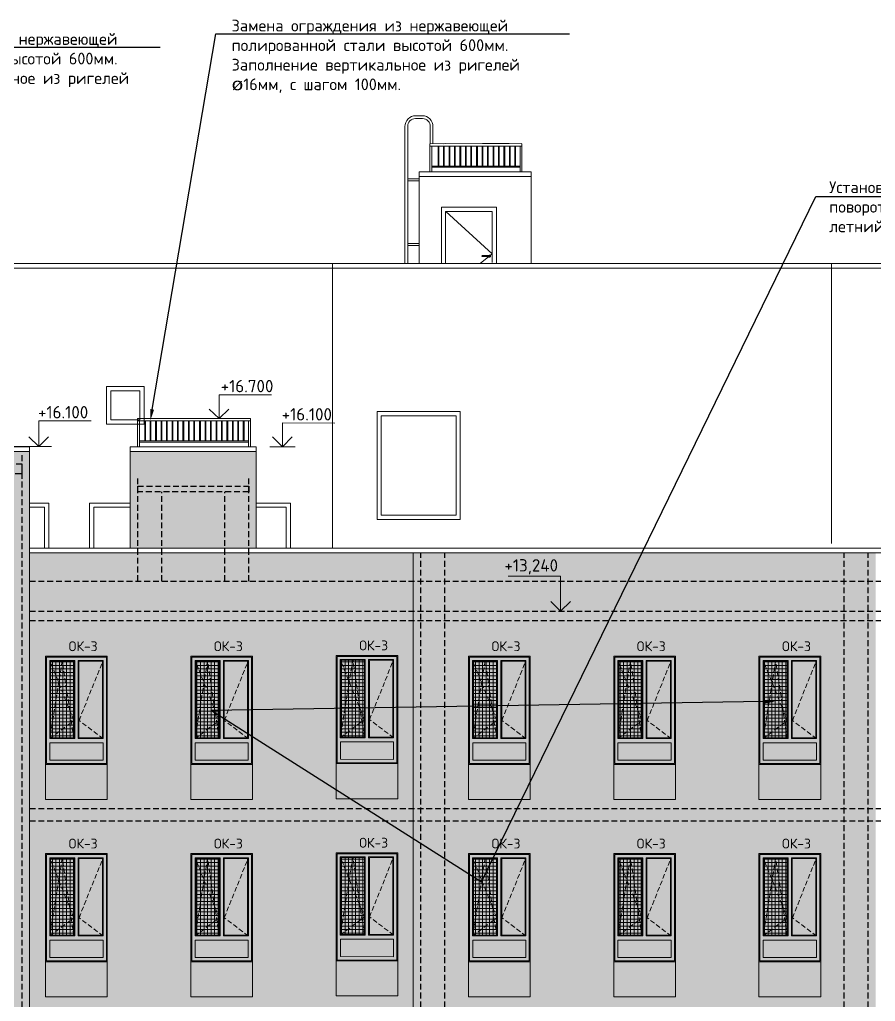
# Model space of a CAD drawing. Header units: millimetres. Extents: x -136099598 to 9192475, y 0 to 779331.
# Drawn here: x -195547 to -177345, y 292848 to 313744 of the extents above; entities that cross this region are included whole.
import ezdxf
from ezdxf import colors
from ezdxf.entities.mleader import LeaderData, LeaderLine
from ezdxf.math import Vec2, Vec3

# ---------------------------------------------------------------- set-up
doc = ezdxf.new("R2010")
doc.units = ezdxf.units.MM
doc.header["$MEASUREMENT"] = 0
doc.linetypes.add('01_base$0$DASHED2', pattern=[0.375, 0.25, -0.125])
doc.linetypes.add('ADSK_Штриховая_ш2 п1', pattern=[3, 2, -1])
doc.layers.get('0').update_dxf_attribs({"color": 250, "lineweight": 9})
doc.layers.get('Defpoints').update_dxf_attribs({"color": 8})
for name, color, linetype, lineweight, true_color in [('!_Окно_00_Штрих_Стекло', 7, 'Continuous', 0, 0x737373), ('RAL 000 80 00', 7, 'Continuous', 0, 0xb9b8b6), ('RAL 100 6030', 7, 'Continuous', 0, 0x989057), ('RAL 7016', 7, 'Continuous', 0, 0x383e42), ('RAL 90 10', 7, 'Continuous', 0, 0xf1ece1)]:
    doc.layers.add(name, color=color, linetype=linetype, lineweight=lineweight, true_color=true_color)
for name, color, linetype in [('PDF _0', 7, 'Continuous'), ('PDF _PDF _0', 7, 'Continuous'), ('PDF _Текст', 7, 'Continuous')]:
    doc.layers.add(name, color=color, linetype=linetype)
for name, color, linetype, lineweight in [('АР-Выноски', 5, 'Continuous', 5), ('Ограждение', 250, 'Continuous', 9), ('Подвал', 250, 'ADSK_Штриховая_ш2 п1', 30), ('СТЕНЫ кирпич ЛИДЕР', 250, 'Continuous', 15), ('Фасад_тонкие', 7, 'Continuous', 5), ('фасады', 7, 'Continuous', 9)]:
    doc.layers.add(name, color=color, linetype=linetype, lineweight=lineweight)
doc.styles.add('ICOCPEUR', font='isocpeur.ttf')
doc.styles.add('PDF ISOCPEUR', font='isocpeur.ttf')

# ---------------------------------------------------------------- blocks, each defined once
blk = doc.blocks.new('A$Cb9b29b39')
at = {"layer": '!_Окно_00_Штрих_Стекло'}
h = blk.add_hatch(color=256, dxfattribs=at)
h.dxf.hatch_style = 1
h.set_gradient(color1=(70, 92, 124), color2=(219, 225, 235), name='CURVED')
h.paths.add_polyline_path([(105, 2196), (601, 2196), (601, 564), (105, 564)])
h.paths.add_polyline_path([(1208, 2196), (707, 2195), (707, 563), (1208, 564)])
h.paths.add_polyline_path([(90, 460), (1222, 458), (1221, 89), (90, 91)])
at = {"layer": 'PDF _PDF _0', "lineweight": 0, "true_color": 0x636466}
h = blk.add_hatch(dxfattribs=at)
h.set_pattern_fill('ANSI37', color=251, scale=600, angle=135)
h.paths.add_polyline_path([(601, 564), (601, 2197), (105, 2196), (105, 563)])
at = {"layer": 'RAL 7016'}
h = blk.add_hatch(color=256, dxfattribs=at)
h.dxf.hatch_style = 1
h.paths.add_polyline_path([(1312, 2301), (0, 2301), (0, 0), (1312, 0)])
h.paths.add_polyline_path([(707, 2196), (1207, 2196), (1208, 564), (707, 563)], flags=16)
h.paths.add_polyline_path([(601, 2196), (601, 564), (105, 564), (105, 2196)], flags=16)
h.paths.add_polyline_path([(1222, 458), (1222, 89), (90, 91), (90, 460)], flags=16)
at = {"layer": 'PDF _0', "linetype": 'ADSK_Штриховая_ш2 п1', "lineweight": 0, "ltscale": 50}
for points in [[(601, 548), (355, 2213), (89, 548), (601, 935), (89, 2213)], [(711, 548), (969, 548), (1223, 548), (711, 935), (1223, 2213)]]:
    blk.add_lwpolyline(points, dxfattribs=at)
at = {"layer": 'PDF _PDF _0', "lineweight": 0}
for points in [[(0, 0), (1312, 0), (1312, 2301), (0, 2301)], [(20, 18), (1292, 18), (1292, 2281), (20, 2281)], [(89, 548), (621, 548), (621, 2213), (89, 2213)], [(105, 563), (601, 564), (601, 2197), (105, 2196)], [(1223, 548), (691, 548), (691, 2213), (1223, 2213)], [(707, 563), (1208, 564), (1208, 2197), (707, 2196)], [(1222, 88), (90, 92), (90, 459), (1222, 459)]]:
    blk.add_lwpolyline(points, close=True, dxfattribs=at)
at = {"layer": 'PDF _Текст', "lineweight": 0, "insert": (490, 2409), "char_height": 210, "attachment_point": 7, "style": 'PDF ISOCPEUR'}
blk.add_mtext('ОК-3', dxfattribs=at)
blk = doc.blocks.new('A$C3735e77a')
at = {"layer": 'RAL 100 6030'}
h = blk.add_hatch(color=256, dxfattribs=at)
h.dxf.hatch_style = 1
h.paths.add_polyline_path([(1312, 0), (0, 0), (0, -748), (1312, -748)])
at = {"layer": 'СТЕНЫ кирпич ЛИДЕР', "ltscale": 100}
blk.add_lwpolyline([(0, 0), (1312, 0), (1312, -748), (0, -748)], close=True, dxfattribs=at)
blk = doc.blocks.new('A$C29c5431c')
at = {"ltscale": 150}
blk.add_line((2182, 550), (2182, 601), dxfattribs=at)
at = {"layer": 'Ограждение'}
for points in [[(2182, 601), (-217, 601)], [(-217, 550), (-217, 600)], [(2182, 550), (-217, 550)], [(-179, 0), (-179, 550), (-217, 550), (-217, 0), (-179, 0)], [(-66, 125), (-66, 550)], [(-50, 550), (-50, 125), (-50, 125)], [(50, 125), (50, 550)], [(66, 550), (66, 125), (66, 125)], [(166, 125), (166, 550)], [(182, 550), (182, 125), (182, 125)], [(282, 125), (282, 550)], [(298, 550), (298, 125), (298, 125)], [(398, 125), (398, 550)], [(414, 550), (414, 125), (414, 125)], [(514, 125), (514, 550)], [(530, 550), (530, 125), (530, 125)], [(630, 125), (630, 550)], [(646, 550), (646, 125), (646, 125)], [(746, 125), (746, 550)], [(762, 550), (762, 125), (762, 125)], [(862, 125), (862, 550)], [(878, 550), (878, 125), (878, 125)], [(978, 125), (978, 550)], [(994, 550), (994, 125), (994, 125)], [(1102, 126), (1102, 551)], [(1118, 551), (1118, 126), (1118, 126)], [(1218, 126), (1218, 551)], [(1234, 551), (1234, 126), (1234, 126)], [(1334, 126), (1334, 551)], [(1350, 551), (1350, 126), (1350, 126)], [(1450, 126), (1450, 551)], [(1466, 551), (1466, 126), (1466, 126)], [(1566, 126), (1566, 551)], [(1582, 551), (1582, 126), (1582, 126)], [(1682, 126), (1682, 551)], [(1698, 551), (1698, 126), (1698, 126)], [(1798, 126), (1798, 551)], [(1814, 551), (1814, 126), (1814, 126)], [(1914, 126), (1914, 551)], [(1930, 551), (1930, 126), (1930, 126)], [(2030, 126), (2030, 551)], [(2046, 551), (2046, 126), (2046, 126)], [(2182, 0), (2182, 550), (2144, 550), (2144, 0), (2182, 0)], [(2144, 100), (-179, 100), (-179, 125), (2144, 125)]]:
    blk.add_lwpolyline(points, dxfattribs=at)

msp = doc.modelspace()

# ---------------------------------------------------------------- hatches: boundary and pattern name
at = {"layer": 'RAL 000 80 00'}
h = msp.add_hatch(color=256, dxfattribs=at)
h.dxf.hatch_style = 1
h.paths.add_polyline_path([(-195334.5, 304552.5), (-203674.5, 304552.5), (-203674.5, 293251.2), (-205884.5, 293251.2), (-205884.5, 288553.6), (-195334.5, 288553.6)])
h = msp.add_hatch(color=256, dxfattribs=at)
h.dxf.hatch_style = 1
h.paths.add_polyline_path([(-190514.3, 304552.6), (-193194.7, 304552.7), (-193194.5, 302491.9), (-190514.5, 302492)])
at = {"layer": 'RAL 90 10', "ltscale": 100, "transparency": 33554687}
h = msp.add_hatch(color=256, dxfattribs=at)
h.dxf.hatch_style = 1
h.paths.add_polyline_path([(-177334.5, 302391.8), (-195334.5, 302391.8), (-195334.2, 288553.5), (-177334.5, 288553.6)])

# ---------------------------------------------------------------- linework, layer by layer
at = {"color": 9, "lineweight": 13, "ltscale": 150}
for p, q in [((-186818.5, 311053.8), (-186818.5, 311104.3)), ((-185700, 311104.4), (-185136.5, 311104.4)), ((-187290.2, 310354.7, 0), (-187049, 310354.7, 0)), ((-187290.2, 310314.7, 0), (-187049, 310314.7, 0)), ((-187290.3, 308977.1, 0), (-187049, 308977.1, 0)), ((-187290.3, 308937.1, 0), (-187049, 308937.1, 0)), ((-185551.8, 308720.8, 0), (-185701.8, 308720.8, 0)), ((-185551.8, 308700.8, 0), (-185701.8, 308700.8, 0)), ((-188890.8, 302491.9, -0.7), (-188890.8, 308553.5)), ((-178274.6, 302591.9), (-178274.6, 308553.5))]:
    msp.add_line(p, q, dxfattribs=at)
msp.add_circle((-185551.8, 308712.9, 0), 19, dxfattribs=at)
for centre, radius, start, end in [((-185701.8, 308710.8, 0), 10, 90, 270), ((-185551.8, 308710.8, 0), 24, 204.62431, 155.37569), ((-185551.8, 308710.8, 0), 10, 270, 90)]:
    msp.add_arc(centre, radius, start, end, dxfattribs=at)
at = {"layer": 'Defpoints', "color": 2, "linetype": '01_base$0$DASHED2', "ltscale": 500}
for p, q in [((-195494.5, 286348, -0.5), (-195494.5, 304485.6)), ((-193034.5, 301792), (-193034.5, 304013.6, -1)), ((-190674.4, 301792), (-190674.4, 304013.6, -1)), ((-192524.5, 301792, 0), (-192524.5, 303691.7, 0)), ((-191184.4, 301792, 0), (-191184.4, 303691.7, 0)), ((-187014.5, 286348, -0.9), (-187014.5, 302392, -0.7)), ((-186504.5, 286348, -0.9), (-186504.5, 302392, -0.7)), ((-178004.5, 286348, -1.1), (-178004.5, 302392, -0.9)), ((-177494.5, 286348, -1.3), (-177494.5, 302392, -0.9)), ((-195334.5, 301792), (-166002.9, 301792, -1.8)), ((-195334.5, 301152, -0.9), (-166002.9, 301152, -1.8)), ((-195334.5, 300952, -0.9), (-166002.9, 300952, -1.8)), ((-195334.5, 296952, -0.9), (-166002.9, 296952, -1.8)), ((-195334.5, 296692, -0.9), (-166002.9, 296692, -1.8))]:
    msp.add_line(p, q, dxfattribs=at)
msp.add_lwpolyline([(-195494.5, 304281.9), (-203514.5, 304281.9), (-203514.5, 304084.2), (-195494.5, 304084.2)], close=True, dxfattribs=at)
at = {"layer": 'Defpoints', "color": 2, "linetype": '01_base$0$DASHED2', "ltscale": 500, "elevation": 0}
msp.add_lwpolyline([(-193034.5, 303813.6), (-190674.4, 303813.5), (-190674.4, 303691.6), (-193034.5, 303691.7)], close=True, dxfattribs=at)
at = {"layer": 'СТЕНЫ кирпич ЛИДЕР', "ltscale": 100}
for p, q in [((-195334.5, 287428.9, 0), (-195334.5, 304654.1, -1.8)), ((-195334.5, 302392, -0.9), (-165334.5, 302392, -0.7)), ((-187174.5, 287663.6, -1.2), (-187174.5, 302392, -0.7))]:
    msp.add_line(p, q, dxfattribs=at)
at = {"layer": 'Фасад_тонкие', "lineweight": 0}
for p, q in [((-195409.9, 304655.5, 0), (-194871.4, 304655.5, 0)), ((-190225.5, 304652.6, -1.1), (-189687, 304652.6, -1.1))]:
    msp.add_line(p, q, dxfattribs=at)
for points, elevation in [([(-190189.3, 305755.2), (-191305, 305755.2), (-191305, 305253.4), (-191518.4, 305454.2), (-191305, 305253.4), (-191096.1, 305454.2)], -1.1), ([(-194024.9, 305207.3), (-195140.6, 305207.3), (-195140.6, 304655.5), (-195354, 304864.5), (-195140.6, 304655.5), (-194931.7, 304864.5)], 0), ([(-188840.6, 305152.5), (-189956.3, 305162.5), (-189956.3, 304652.6), (-190169.6, 304861.5), (-189956.3, 304652.6), (-189747.4, 304861.5)], -1.1), ([(-185155.5, 301899.8), (-184039.8, 301899.8), (-184039.8, 301152), (-183826.4, 301360.9), (-184039.8, 301152), (-184248.7, 301360.9)], -1.3)]:
    msp.add_lwpolyline(points, dxfattribs=dict(at, elevation=elevation))
at = {"layer": 'фасады', "color": 9, "lineweight": 13, "ltscale": 150, "elevation": 0}
for points in [[(-187350.2, 308553.5), (-187350.2, 311469.3, -0.428318), (-187122.2, 311697.3), (-186982.2, 311697.3, -0.4282879), (-186754.2, 311469.3), (-186754.2, 311100.3)], [(-187290.2, 308553.5), (-187290.2, 311470.1, -0.4229742), (-187127.5, 311637.3), (-186976.9, 311637.3, -0.4296737), (-186814.2, 311466), (-186814.2, 311100.3)]]:
    msp.add_lwpolyline(points, format="xyb", dxfattribs=at)
at = {"layer": 'фасады', "color": 9, "lineweight": 13, "ltscale": 150}
for points in [[(-186818.5, 311104.3), (-186497.6, 311104.6)], [(-186818.5, 311053.8), (-186497.5, 311053.5)], [(-186818.5, 310503.8), (-186818.5, 311053.8), (-186780.5, 311053.8), (-186780.5, 310503.8), (-186818.5, 310503.8)], [(-186818.5, 310503.6), (-186818.5, 311053.5), (-186780.5, 311053.5), (-186780.5, 310503.6), (-186818.5, 310503.6)], [(-186646.4, 311053.2), (-186646.4, 310628.4), (-186646.4, 310628.4)], [(-186630.4, 310628.4), (-186630.4, 311053.2)], [(-186535.5, 311104.3), (-184864.4, 311104.6)], [(-186535.5, 311053.8), (-184864.4, 311053.5)], [(-186529.3, 311053.8), (-186529.3, 310628.9), (-186529.3, 310628.9)], [(-186513.3, 310628.9), (-186513.3, 311053.8)], [(-186412.9, 311053.8), (-186412.9, 310628.9), (-186412.9, 310628.9)], [(-186396.9, 310628.9), (-186396.9, 311053.8)], [(-186296.9, 311053.8), (-186296.9, 310628.9), (-186296.9, 310628.9)], [(-186280.9, 310628.9), (-186280.9, 311053.8)], [(-186180.9, 311053.8), (-186180.9, 310628.9), (-186180.9, 310628.9)], [(-186164.9, 310628.9), (-186164.9, 311053.8)], [(-186064.9, 311053.8), (-186064.9, 310628.9), (-186064.9, 310628.9)], [(-186048.9, 310628.9), (-186048.9, 311053.8)], [(-185948.9, 311053.8), (-185948.9, 310628.9), (-185948.9, 310628.9)], [(-185932.9, 310628.9), (-185932.9, 311053.8)], [(-185825.3, 311053.2), (-185825.3, 310628.4), (-185825.3, 310628.4)], [(-185809.3, 310628.4), (-185809.3, 311053.2)], [(-185709.3, 311053.2), (-185709.3, 310628.4), (-185709.3, 310628.4)], [(-185693.3, 310628.4), (-185693.3, 311053.2)], [(-185593.3, 311053.2), (-185593.3, 310628.4), (-185593.3, 310628.4)], [(-185577.3, 310628.4), (-185577.3, 311053.2)], [(-185477.3, 311053.2), (-185477.3, 310628.4), (-185477.3, 310628.4)], [(-185461.3, 310628.4), (-185461.3, 311053.2)], [(-185361.3, 311053.2), (-185361.3, 310628.4), (-185361.3, 310628.4)], [(-185345.3, 310628.4), (-185345.3, 311053.2)], [(-185245.3, 311053.2), (-185245.3, 310628.4), (-185245.3, 310628.4)], [(-185229.3, 310628.4), (-185229.3, 311053.2)], [(-185129.3, 311053.2), (-185129.3, 310628.4), (-185129.3, 310628.4)], [(-185113.3, 310628.4), (-185113.3, 311053.2)], [(-185013.3, 311053.2), (-185013.3, 310628.4), (-185013.3, 310628.4)], [(-184997.3, 310628.4), (-184997.3, 311053.2)], [(-184902.4, 310503.6), (-184902.4, 311053.5), (-184864.4, 311053.5), (-184864.4, 310503.6), (-184902.4, 310503.6)], [(-184864.4, 311053.5), (-184864.4, 311103.5)], [(-186780.5, 310603.5), (-184902.4, 310603.5), (-184902.4, 310628.5), (-186780.5, 310628.5)]]:
    msp.add_lwpolyline(points, dxfattribs=at)
for points in [[(-184669.3, 308553.5), (-187049, 308553.5), (-187049, 310403.9), (-184669.3, 310403.9)], [(-184669.3, 310503.8), (-187048.5, 310503.8), (-187048.5, 310403.9), (-184669.3, 310403.9)], [(-240864.2, 308553.5), (-171925.4, 308553.5), (-171925.4, 308453.6), (-240864.2, 308453.6)], [(-187944.6, 305404.4), (-186173.1, 305404.4), (-186173.1, 303103.6), (-187944.6, 303103.6)], [(-187854.6, 305314.4), (-186263.1, 305314.4), (-186263.1, 303193.6), (-187854.6, 303193.6)]]:
    msp.add_lwpolyline(points, close=True, dxfattribs=at)
at = {"layer": 'фасады', "color": 9, "lineweight": 13, "ltscale": 150, "elevation": 0}
for points in [[(-185406.7, 308564.8), (-185406.7, 309752), (-186576.3, 309752), (-186576.3, 308564.8)], [(-185496.7, 308572.6), (-185496.7, 309662), (-186486.7, 309662), (-186486.7, 308564.8)], [(-186483.7, 309662), (-185496.7, 308757.8), (-185748.1, 308553.5)], [(-195334.5, 303454.4), (-194928.1, 303454.4), (-194928.1, 302491.9)], [(-194059.6, 302491.9), (-194059.6, 303454.4), (-193194.5, 303454.4)], [(-190514.4, 303454.4), (-189786, 303454.4), (-189786, 302491.9)], [(-195334.5, 303364.4), (-195018.1, 303364.4), (-195018.1, 302491.9)], [(-193969.6, 302491.9), (-193969.6, 303364.4), (-193194.5, 303364.4)], [(-190514.4, 303364.4), (-189876, 303364.4), (-189876, 302491.9)], [(-192378.1, 302491.9), (-192378.1, 302491.9)], [(-192288.1, 302491.9), (-192288.1, 302491.9)], [(-191557.5, 302491.9), (-191557.5, 302491.9)], [(-191467.5, 302491.9), (-191467.5, 302491.9)]]:
    msp.add_lwpolyline(points, dxfattribs=at)
for points in [[(-193697.4, 305935.2), (-192899.4, 305935.2), (-192899.4, 305135.4), (-193697.4, 305135.4)], [(-193607.4, 305845.2), (-192989.4, 305845.2), (-192989.4, 305225.4), (-193607.4, 305225.4)]]:
    msp.add_lwpolyline(points, close=True, dxfattribs=at)
at = {"layer": 'фасады', "ltscale": 150, "elevation": 0}
msp.add_lwpolyline([(-229684.5, 288553.6), (-229684.5, 302491.9), (-203674.5, 302491.9), (-203674.5, 304655.5), (-195334.5, 304655.5), (-195334.5, 302491.9), (-190514.4, 302491.9), (-190514.4, 304552.6), (-193194.5, 304552.6), (-193194.5, 302491.9), (-165334.5, 302491.9), (-165334.5, 288553.6)], dxfattribs=at)
at = {"layer": 'фасады', "ltscale": 150}
msp.add_lwpolyline([(-203674.5, 304652.5), (-195334.5, 304652.5), (-195334.5, 304552.5), (-203674.5, 304552.5)], close=True, dxfattribs=at)
for points, elevation in [([(-193194.5, 304652.6), (-190514.4, 304652.6), (-190514.4, 304552.6), (-193194.5, 304552.6)], 0), ([(-190514.4, 302491.9), (-193194.5, 302491.9), (-193194.5, 304552.6), (-190514.4, 304552.6)], 0), ([(-195334.5, 302491.9), (-165334.5, 302491.9), (-165334.5, 302392), (-195334.5, 302392)], -0.7)]:
    msp.add_lwpolyline(points, close=True, dxfattribs=dict(at, elevation=elevation))

# ---------------------------------------------------------------- block references
at = {"ltscale": 150}
for name, p in [('A$C29c5431c', (-192819.5, 304652.6, -1.1)), ('A$C3735e77a', (-194994.5, 297892, -0.9)), ('A$C3735e77a', (-191904.5, 297892, -0.9)), ('A$C3735e77a', (-188814.5, 297910, -0.9)), ('A$C3735e77a', (-185999.5, 297892, -0.9)), ('A$C3735e77a', (-182909.5, 297892, -0.9)), ('A$C3735e77a', (-179819.5, 297892, -0.9)), ('A$C3735e77a', (-194994.5, 293692, -0.9)), ('A$C3735e77a', (-191904.5, 293692, -0.9)), ('A$C3735e77a', (-188814.5, 293710, -0.9)), ('A$C3735e77a', (-185999.5, 293692, -0.9)), ('A$C3735e77a', (-182909.5, 293692, -0.9)), ('A$C3735e77a', (-179819.5, 293692, -0.9))]:
    msp.add_blockref(name, p, dxfattribs=at)
at = {"layer": 'Подвал', "ltscale": 150}
for p in [(-194994.5, 297892, -0.9), (-191904.5, 297892, -0.9), (-188814.5, 297910, -0.9), (-185999.5, 297892, -0.9), (-182909.5, 297892, -0.9), (-179819.5, 297892, -0.9), (-188814.5, 293710, -0.9), (-194994.5, 293692, -0.9), (-191904.5, 293692, -0.9), (-185999.5, 293692, -0.9), (-182909.5, 293692, -0.9), (-179819.5, 293692, -0.9)]:
    msp.add_blockref('A$Cb9b29b39', p, dxfattribs=at)

# ---------------------------------------------------------------- texts
at = {"layer": 'PDF _0', "color": 18, "lineweight": 0, "true_color": 0x000000, "char_height": 262.49, "style": 'PDF ISOCPEUR'}
for s, insert, attachment_point in [('+16.700', (-191269.8, 305812.8, -1.1), 7), ('+16.100', (-195156.5, 305257.3, 0), 7), ('+16.100', (-189972.1, 305212.5, -1.1), 7), ('+13,240', (-184093.9, 301935.7, -1.3), 9)]:
    msp.add_mtext(s, dxfattribs=dict(at, insert=insert, attachment_point=attachment_point))

# ---------------------------------------------------------------- leaders
at = {"layer": 'АР-Выноски'}
ml = msp.add_multileader_mtext('Standard', dxfattribs=at)
ml.set_content('\\A1;Замена ограждения из нержавеющей полированной стали высотой 600мм. Заполнение вертикальное из ригелей {\\fISOCTEUR|b0|i0|c204|p49;ø}16мм, с шагом 100мм.  ', color=256, style='ICOCPEUR')
ml.set_leader_properties()
ml.build(insert=Vec2(0, 0))
ml.multileader.update_dxf_attribs({"text_left_attachment_type": 6, "text_right_attachment_type": 6, "dogleg_length": 100, "arrow_head_size": 250})
ctx = ml.context
ctx.base_point, ctx.char_height, ctx.arrow_head_size, ctx.landing_gap_size, ctx.plane_origin = Vec3(-191063.4, 313442.8, -1), 250, 250, 25, Vec3(-197517.3, 291910.5, -1)
ctx.left_attachment, ctx.right_attachment = 6, 6
notes = []
notes.append((ctx, [(1, (1, 1, 0), (-191372.6, 313442.8, -1), (1, 0), 309.1, [(1, [(-192769.5, 305202.6, -1)], 0, [])])]))
ctx.mtext.insert, ctx.mtext.width, ctx.mtext.defined_height, ctx.mtext.flow_direction = Vec3(-191038.4, 313742.8, -1), 7114.885, 1601.7, 5
ml = msp.add_multileader_mtext('Standard', dxfattribs=at)
ml.set_content('\\A1;Замена ограждения из нержавеющей полированной стали высотой 600мм. Заполнение вертикальное из ригелей {\\fISOCTEUR|b0|i0|c204|p49;ø}16мм, с шагом 100мм.  ', color=256, style='ICOCPEUR')
ml.set_leader_properties()
ml.build(insert=Vec2(0, 0))
ml.multileader.update_dxf_attribs({"text_left_attachment_type": 6, "text_right_attachment_type": 6, "dogleg_length": 100, "arrow_head_size": 250})
ctx = ml.context
ctx.base_point, ctx.char_height, ctx.arrow_head_size, ctx.landing_gap_size, ctx.plane_origin = Vec3(-199375.1, 313158.1, -1.1), 250, 250, 25, Vec3(-205465.9, 292610.8, -1.1)
ctx.left_attachment, ctx.right_attachment = 6, 6
notes.append((ctx, [(1, (1, 1, 0), (-199684.2, 313158.1, -1.1), (1, 0), 309.1, [(1, [(-200980, 305202.6, -1.1)], 0, [])])]))
ctx.mtext.insert, ctx.mtext.width, ctx.mtext.defined_height, ctx.mtext.flow_direction = Vec3(-199350.1, 313458.1, -1.1), 6726.551, 1601.7, 5
ml = msp.add_multileader_mtext('Standard', dxfattribs=at)
ml.set_content('\\A1;Установка маскитных сеток на поворотно-откидные створки, в весенний, летний и осенний период.', color=256, style='ICOCPEUR')
ml.set_leader_properties()
ml.build(insert=Vec2(0, 0))
ml.multileader.update_dxf_attribs({"text_left_attachment_type": 6, "text_right_attachment_type": 6, "dogleg_length": 100, "arrow_head_size": 250})
ctx = ml.context
ctx.base_point, ctx.char_height, ctx.arrow_head_size, ctx.landing_gap_size, ctx.plane_origin = Vec3(-178351.1, 309977.4, -0.9), 250, 250, 25, Vec3(-174320.1, 308803.9, -0.9)
ctx.left_attachment, ctx.right_attachment = 6, 6
notes.append((ctx, [(1, (1, 1, 0), (-178610.5, 309977.4, -0.9), (1, 0), 259.4, [(2, [(-179466.6, 299232.1, -0.9), (-191462.8, 299042.5, -0.9), (-185720.5, 295390.2, -0.9)], 0, [])])]))
ctx.mtext.insert, ctx.mtext.width, ctx.mtext.defined_height, ctx.mtext.flow_direction = Vec3(-178326.1, 310302.4, -0.9), 7622.924, 230, 5
for ctx, leaders in notes:
    for number, flags, end, landing, length, lines in leaders:
        leader = LeaderData()
        leader.index, (leader.has_last_leader_line, leader.has_dogleg_vector, leader.attachment_direction) = number, flags
        leader.last_leader_point, leader.dogleg_vector, leader.dogleg_length = Vec3(end), Vec3(landing), length
        for number, points, colour, breaks in lines:
            line = LeaderLine()
            line.index, line.vertices, line.color, line.breaks = number, Vec3.list(points), colors.encode_raw_color(colour), breaks
            leader.lines.append(line)
        ctx.leaders.append(leader)

doc.saveas('drawing.dxf')
